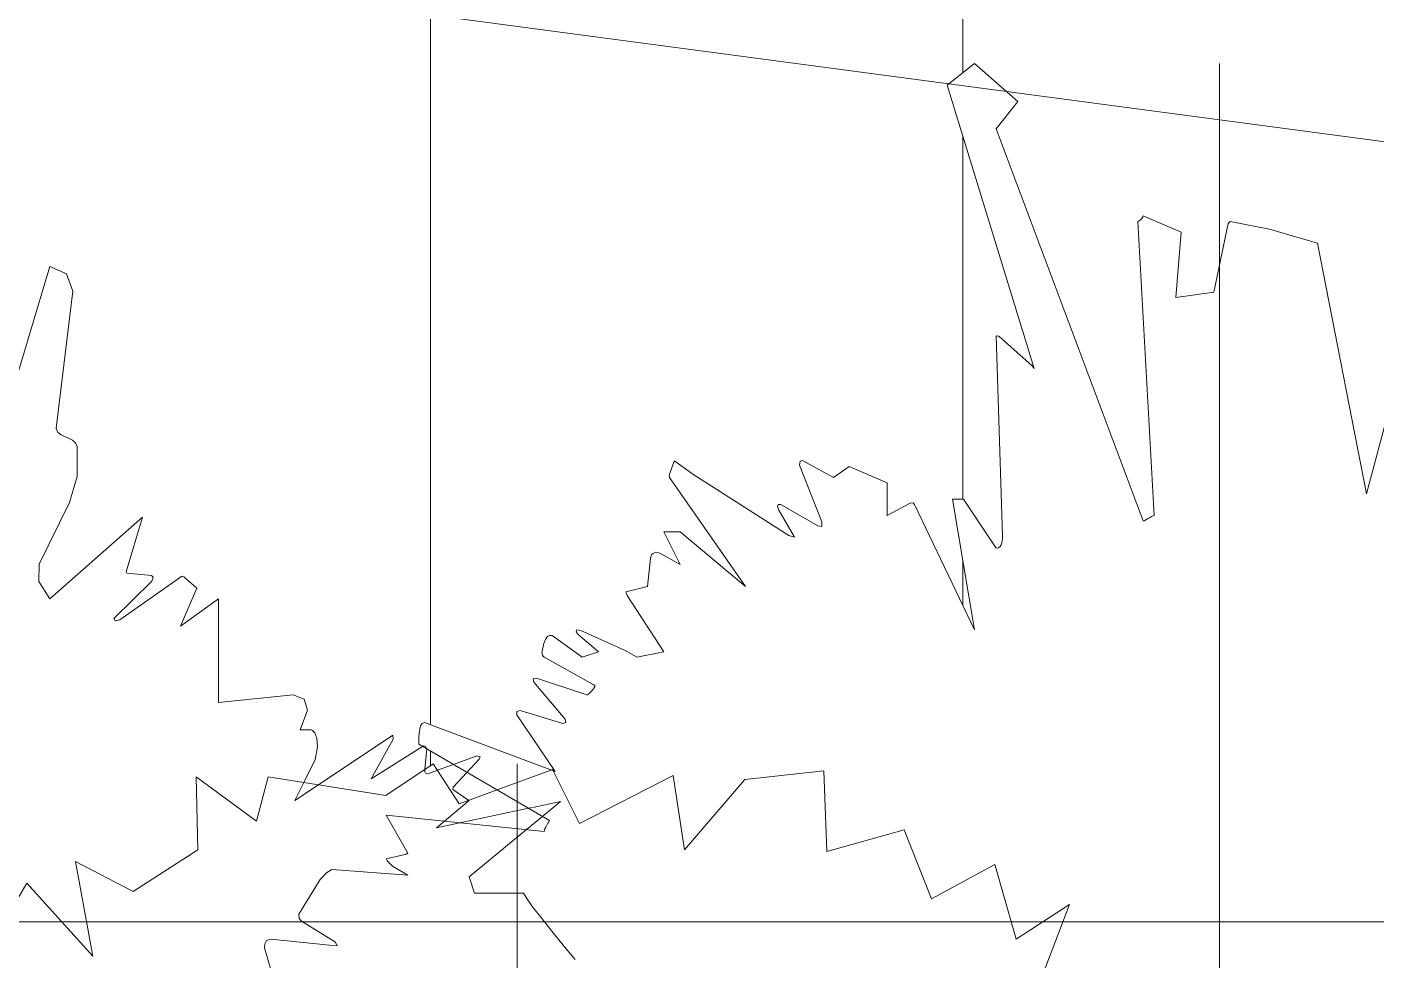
# Model space of a CAD drawing. Header units: inches. Extents: x 8252 to 9002, y -226 to 478.
# Drawn here: x 8490.1 to 8540.01, y 48.97 to 83.47 of the extents above; entities that cross this region are included whole.
import ezdxf

# ---------------------------------------------------------------- set-up
doc = ezdxf.new("R2010")
doc.units = ezdxf.units.IN
doc.header["$MEASUREMENT"] = 0
for name, color, linetype, lineweight in [('A-DETL-GENF', 92, 'Continuous', 9), ('A-GLAZ-CWMG', 51, 'Continuous', 9), ('A-WALL-PATT-1', 111, 'Continuous', 9), ('G-ANNO-TEXT', 231, 'Continuous', 9)]:
    doc.layers.add(name, color=color, linetype=linetype, lineweight=lineweight)

# ---------------------------------------------------------------- blocks, each defined once
blk = doc.blocks.new('Rectangular Mullion - Profile_Polycarbonate_Lower-1595359-Section 18')
at = {"layer": 'A-GLAZ-CWMG'}
for p, q in [((8489.253, 50.375), (8491.391, 50.375)), ((8491.391, 50.375), (8492.307, 50.375)), ((8492.307, 50.375), (8500.294, 50.375)), ((8500.294, 50.375), (8509.241, 50.375)), ((8509.241, 50.375), (8526.518, 50.375)), ((8526.518, 50.375), (8527.678, 50.375)), ((8527.678, 50.375), (8528.423, 50.375)), ((8528.423, 50.375), (8547.751, 50.375))]:
    blk.add_line(p, q, dxfattribs=at)
blk = doc.blocks.new('yew 26768 - yew 26768-V7-Section 18')
at = {"layer": 'A-DETL-GENF'}
for p, q in [((8503.377, 55.054), (8505.13, 56.223)), ((8505.13, 56.223), (8506.086, 54.736)), ((8507.493, 55.255), (8509.487, 55.991)), ((8508.236, 55.054), (8508.236, 56.223)), ((8508.236, 56.223), (8508.236, 55.547)), ((8508.236, 56.011), (8508.236, 55.529)), ((8508.236, 55.529), (8508.236, 56.011)), ((8508.236, 55.958), (8508.236, 55.529)), ((8508.236, 55.639), (8508.236, 55.958)), ((8509.487, 55.991), (8509.54, 56.011)), ((8509.54, 56.011), (8509.564, 55.963)), ((8509.564, 55.963), (8510.297, 54.508)), ((8516.659, 55.639), (8519.582, 55.958)), ((8519.582, 55.958), (8519.688, 52.982)), ((8496.416, 53.035), (8496.363, 55.745)), ((8496.363, 55.745), (8498.595, 54.098)), ((8498.595, 54.098), (8499.02, 55.745)), ((8499.02, 55.745), (8503.377, 55.054)), ((8508.236, 55.784), (8508.236, 55.529)), ((8508.236, 55.529), (8508.236, 55.784)), ((8508.236, 53.035), (8508.236, 55.745)), ((8508.236, 55.745), (8508.236, 54.098)), ((8508.236, 54.098), (8508.236, 55.745)), ((8508.236, 55.745), (8508.236, 55.054)), ((8508.236, 55.529), (8508.236, 55.639)), ((8508.236, 55.547), (8508.236, 54.822)), ((8508.236, 55.249), (8508.236, 55.529)), ((8508.236, 55.529), (8508.236, 54.822)), ((8508.236, 54.822), (8508.236, 55.529)), ((8508.236, 55.529), (8508.236, 54.822)), ((8508.236, 54.822), (8508.236, 55.529)), ((8508.236, 55.529), (8508.236, 54.822)), ((8510.546, 54.014), (8514.006, 55.784)), ((8514.006, 55.784), (8514.427, 53.042)), ((8514.427, 53.042), (8516.659, 55.639)), ((8506.086, 54.736), (8507.493, 55.255)), ((8508.236, 54.822), (8508.236, 55.249)), ((8508.236, 54.822), (8508.236, 54.487)), ((8508.236, 54.487), (8508.236, 54.822)), ((8508.236, 54.822), (8508.236, 54.487)), ((8508.236, 54.014), (8508.236, 54.822)), ((8508.236, 54.822), (8508.236, 54.014)), ((8508.236, 54.822), (8508.236, 54.736)), ((8508.236, 54.736), (8508.236, 54.822)), ((8508.236, 54.487), (8508.236, 53.822)), ((8508.236, 53.822), (8508.236, 54.487)), ((8508.236, 54.487), (8508.236, 53.822)), ((8510.307, 54.488), (8510.546, 54.014)), ((8508.236, 53.822), (8508.236, 53.506)), ((8508.236, 53.506), (8508.236, 53.822)), ((8508.236, 53.822), (8508.236, 53.506)), ((8508.236, 53.779), (8508.236, 53.506)), ((8508.236, 53.506), (8508.236, 53.779)), ((8508.236, 53.506), (8508.236, 53.042)), ((8508.236, 53.042), (8508.236, 53.506)), ((8508.236, 53.506), (8508.236, 52.982)), ((8508.236, 52.982), (8508.236, 53.506)), ((8508.236, 53.506), (8508.236, 51.439)), ((8519.688, 52.982), (8522.557, 53.779)), ((8522.557, 53.779), (8523.566, 51.229)), ((8494.026, 51.495), (8496.416, 53.035)), ((8508.236, 51.495), (8508.236, 53.035)), ((8492.538, 49.104), (8491.9, 52.61)), ((8491.9, 52.61), (8494.026, 51.495)), ((8508.236, 49.104), (8508.236, 52.61)), ((8508.236, 52.61), (8508.236, 51.495)), ((8508.236, 51.439), (8508.236, 52.504)), ((8508.236, 52.504), (8508.236, 51.439)), ((8523.566, 51.229), (8525.904, 52.504)), ((8525.904, 52.504), (8526.701, 49.741)), ((8488.447, 48.997), (8490.094, 51.813)), ((8490.094, 51.813), (8492.538, 49.104)), ((8508.236, 48.997), (8508.236, 51.813)), ((8508.236, 51.813), (8508.236, 49.104)), ((8508.236, 51.439), (8508.236, 49.741)), ((8508.236, 51.229), (8508.236, 51.439)), ((8508.236, 51.439), (8508.236, 51.229)), ((8508.236, 51.016), (8508.236, 45.013)), ((8508.236, 49.741), (8508.236, 51.016)), ((8528.667, 51.016), (8526.382, 45.013)), ((8526.701, 49.741), (8528.667, 51.016)), ((8487.597, 46.341), (8486.587, 50.432)), ((8486.587, 50.432), (8488.872, 46.235)), ((8508.236, 46.341), (8508.236, 50.432)), ((8508.236, 50.432), (8508.236, 46.235)), ((8485.312, 46.978), (8484.834, 49.316)), ((8484.834, 49.316), (8487.597, 46.341)), ((8488.872, 46.235), (8488.447, 48.997)), ((8508.236, 46.978), (8508.236, 49.316)), ((8508.236, 49.316), (8508.236, 46.341)), ((8508.236, 46.235), (8508.236, 48.997)), ((8488.819, 43.312), (8483.824, 47.563)), ((8483.824, 47.563), (8485.312, 46.978)), ((8508.236, 47.722), (8508.236, 45.278)), ((8508.236, 45.013), (8508.236, 47.722)), ((8508.236, 43.312), (8508.236, 47.563)), ((8508.236, 47.563), (8508.236, 46.978)), ((8526.382, 45.013), (8531.589, 47.722)), ((8531.589, 47.722), (8530.526, 45.278)), ((8508.236, 46.235), (8508.236, 43.235)), ((8508.236, 45.278), (8508.236, 46.235)), ((8530.526, 45.278), (8532.545, 46.235)), ((8532.545, 46.235), (8530.758, 41.82)), ((8485.1, 42.25), (8484.94, 44.375)), ((8484.94, 44.375), (8488.819, 43.312)), ((8508.236, 42.25), (8508.236, 44.375)), ((8508.236, 44.375), (8508.236, 43.312)), ((8508.236, 43.215), (8508.236, 42.793)), ((8484.497, 41.76), (8483.612, 42.834)), ((8483.612, 42.834), (8485.1, 42.25)), ((8508.236, 39.221), (8508.236, 42.834)), ((8508.236, 42.834), (8508.236, 42.25)), ((8508.236, 42.776), (8508.236, 41.772)), ((8484.521, 41.73), (8484.497, 41.76)), ((8486.587, 39.221), (8484.521, 41.73)), ((8508.236, 41.772), (8508.236, 41.453)), ((8530.751, 41.8), (8530.739, 41.772)), ((8530.739, 41.772), (8533.13, 41.453)), ((8533.13, 41.453), (8531.908, 39.806)), ((8508.236, 41.424), (8508.236, 41.313)), ((8508.236, 41.218), (8508.236, 41.055)), ((8508.236, 40.983), (8508.236, 40.604)), ((8508.236, 40.583), (8508.236, 40.419)), ((8508.236, 40.405), (8508.236, 39.806)), ((8484.887, 39.54), (8485.173, 39.487)), ((8485.082, 39.262), (8484.887, 39.54)), ((8485.173, 39.487), (8486.587, 39.221)), ((8508.236, 39.802), (8508.236, 39.062)), ((8508.236, 37.574), (8508.236, 39.54)), ((8508.236, 39.54), (8508.236, 39.221)), ((8531.908, 39.806), (8532.917, 39.062)), ((8486.268, 37.574), (8485.082, 39.262)), ((8508.236, 39.062), (8508.236, 34.705)), ((8532.917, 39.062), (8527.976, 34.705)), ((8484.09, 38.424), (8484.654, 38.204)), ((8484.58, 38.021), (8484.09, 38.424)), ((8489.685, 33.814), (8484.58, 38.021)), ((8484.654, 38.204), (8486.268, 37.574)), ((8508.236, 33.814), (8508.236, 38.424)), ((8508.236, 38.424), (8508.236, 37.574)), ((8508.236, 34.705), (8508.236, 30.67)), ((8527.976, 34.705), (8522.769, 30.667)), ((8493.382, 31.531), (8489.685, 33.814)), ((8508.236, 31.199), (8508.236, 33.814)), ((8493.919, 31.199), (8493.382, 31.531)), ((8494.264, 31.114), (8493.919, 31.199)), ((8495.671, 30.77), (8494.264, 31.114)), ((8508.236, 28.351), (8508.236, 31.199)), ((8506.086, 28.223), (8495.671, 30.77)), ((8508.236, 30.663), (8508.236, 30.382)), ((8522.769, 30.667), (8519.783, 30.099)), ((8508.236, 30.346), (8508.236, 30.099)), ((8508.236, 30.099), (8508.236, 29.646)), ((8519.783, 30.099), (8514.847, 28.825)), ((8508.236, 29.611), (8508.236, 29.403)), ((8508.236, 29.384), (8508.236, 28.825)), ((8508.236, 28.824), (8508.236, 28.726)), ((8508.236, 28.726), (8508.236, 28.331)), ((8514.847, 28.825), (8509.805, 28.223)), ((8486.629, 28.223), (8487.204, 28.223)), ((8487.204, 28.223), (8488.841, 28.223)), ((8488.841, 28.223), (8491.408, 28.223)), ((8491.408, 28.223), (8494.776, 28.223)), ((8494.776, 28.223), (8498.813, 28.223)), ((8498.813, 28.223), (8503.387, 28.223)), ((8503.387, 28.223), (8508.368, 28.223)), ((8506.086, 28.223), (8509.805, 28.223)), ((8508.236, 28.223), (8508.236, 28.351)), ((8508.368, 28.223), (8513.349, 28.223)), ((8513.349, 28.223), (8517.924, 28.223)), ((8517.924, 28.223), (8521.96, 28.223)), ((8521.96, 28.223), (8525.328, 28.223)), ((8525.328, 28.223), (8527.896, 28.223)), ((8527.896, 28.223), (8529.533, 28.223)), ((8529.533, 28.223), (8529.83, 28.223)), ((8529.83, 28.223), (8530.107, 28.223))]:
    blk.add_line(p, q, dxfattribs=at)
blk = doc.blocks.new('fountain grass 26747 - fountain grass 26747-V8-Section 18')
at = {"layer": 'A-DETL-GENF'}
for p, q in [((8489.26, 68.965), (8490.944, 74.61)), ((8490.944, 74.61), (8491.559, 74.341)), ((8491.559, 74.341), (8491.798, 73.701)), ((8491.798, 73.701), (8491.177, 68.635)), ((8491.177, 68.635), (8491.235, 68.503)), ((8491.235, 68.503), (8491.346, 68.407)), ((8491.346, 68.407), (8491.488, 68.332)), ((8491.488, 68.332), (8491.641, 68.264)), ((8491.641, 68.264), (8491.783, 68.189)), ((8491.783, 68.189), (8491.894, 68.093)), ((8491.894, 68.093), (8491.952, 67.961)), ((8491.952, 67.961), (8491.956, 66.846)), ((8491.956, 66.846), (8491.678, 65.882)), ((8491.678, 65.882), (8490.547, 63.609)), ((8490.944, 62.319), (8494.37, 65.342)), ((8494.37, 65.342), (8493.765, 63.327)), ((8490.547, 63.609), (8490.538, 62.961)), ((8490.538, 62.961), (8490.944, 62.319)), ((8494.714, 62.981), (8493.319, 61.597)), ((8493.53, 61.545), (8495.78, 63.125)), ((8493.765, 63.327), (8493.791, 63.272)), ((8493.791, 63.272), (8494.713, 63.19)), ((8494.713, 63.19), (8494.773, 63.125)), ((8494.773, 63.125), (8494.714, 62.981)), ((8495.78, 63.125), (8495.826, 63.16)), ((8495.826, 63.16), (8495.903, 63.132)), ((8495.903, 63.132), (8496.384, 62.722)), ((8496.384, 62.722), (8495.78, 61.312)), ((8495.78, 61.312), (8497.19, 62.319)), ((8497.19, 62.319), (8497.19, 58.491)), ((8493.319, 61.597), (8493.362, 61.513)), ((8493.362, 61.513), (8493.53, 61.545)), ((8497.19, 58.491), (8499.944, 58.771)), ((8499.944, 58.771), (8500.358, 58.611)), ((8500.358, 58.611), (8500.478, 58.207)), ((8500.478, 58.207), (8500.213, 57.483)), ((8500.213, 57.483), (8500.616, 57.483)), ((8500.616, 57.483), (8500.658, 57.458)), ((8500.658, 57.458), (8500.747, 57.362)), ((8500.747, 57.362), (8500.83, 57.168)), ((8500.83, 57.168), (8500.852, 56.849)), ((8500.888, 55.449), (8503.638, 57.282)), ((8503.649, 57.129), (8502.832, 55.67)), ((8503.638, 57.282), (8503.649, 57.129)), ((8500.852, 56.849), (8500.759, 56.377)), ((8502.832, 55.67), (8504.728, 56.868)), ((8504.728, 56.868), (8504.762, 56.89)), ((8504.762, 56.89), (8504.847, 56.879)), ((8504.89, 56.772), (8504.826, 56.02)), ((8504.847, 56.879), (8504.889, 56.774)), ((8505.876, 56.198), (8506.748, 56.52)), ((8506.748, 56.52), (8506.862, 56.476)), ((8506.862, 56.476), (8506.831, 56.391)), ((8500.759, 56.377), (8500.343, 55.535)), ((8504.826, 56.02), (8504.818, 55.927)), ((8504.818, 55.927), (8504.847, 55.872)), ((8504.933, 55.85), (8505.286, 55.981)), ((8505.286, 55.981), (8505.876, 56.198)), ((8506.378, 55.905), (8505.871, 55.36)), ((8506.831, 56.391), (8506.378, 55.905)), ((8500.343, 55.535), (8500.011, 54.864)), ((8500.011, 54.864), (8500.888, 55.449)), ((8504.847, 55.872), (8504.933, 55.85)), ((8505.871, 55.36), (8505.855, 55.267)), ((8505.855, 55.267), (8506.45, 54.87)), ((8506.459, 54.864), (8505.543, 54.101)), ((8506.121, 54.041), (8508.656, 54.576)), ((8508.678, 54.581), (8508.781, 54.603)), ((8508.813, 54.609), (8509.84, 54.826)), ((8509.84, 54.826), (8509.204, 54.303)), ((8505.543, 54.101), (8505.25, 53.857)), ((8505.25, 53.857), (8506.121, 54.041)), ((8509.176, 54.279), (8508.577, 53.787)), ((8508.577, 53.787), (8506.459, 52.043)), ((8506.459, 52.043), (8506.661, 51.439)), ((8506.661, 51.439), (8508.474, 51.439)), ((8508.474, 51.439), (8508.565, 51.274)), ((8508.565, 51.274), (8508.808, 50.937)), ((8508.808, 50.937), (8509.156, 50.483)), ((8509.156, 50.483), (8509.564, 49.967)), ((8509.564, 49.967), (8509.987, 49.448)), ((8509.987, 49.448), (8510.377, 48.979))]:
    blk.add_line(p, q, dxfattribs=at)
blk = doc.blocks.new('fountain grass 26747 - fountain grass 26747-V9-Section 18')
at = {"layer": 'A-DETL-GENF'}
for p, q in [((8524.145, 81.323), (8525.152, 82.129)), ((8526.764, 80.719), (8525.152, 82.129)), ((8534.219, 80.719), (8534.219, 82.129)), ((8534.219, 81.323), (8534.219, 82.129)), ((8527.369, 70.845), (8524.145, 81.323)), ((8534.219, 70.845), (8534.219, 81.323)), ((8526.764, 80.719), (8525.958, 79.711)), ((8534.219, 80.719), (8534.219, 79.711)), ((8525.958, 79.711), (8531.399, 65.204)), ((8534.219, 79.711), (8534.219, 65.204)), ((8534.219, 75.681), (8534.219, 77.092)), ((8534.219, 77.092), (8534.219, 74.648)), ((8531.303, 76.343), (8531.339, 76.379)), ((8531.339, 76.379), (8531.391, 76.454)), ((8531.391, 76.454), (8531.399, 76.487)), ((8531.399, 76.487), (8532.809, 75.883)), ((8534.219, 76.454), (8534.219, 76.487)), ((8534.219, 76.487), (8534.219, 75.883)), ((8534.219, 76.379), (8534.219, 76.454)), ((8534.219, 76.343), (8534.219, 76.379)), ((8531.197, 76.286), (8531.228, 76.293)), ((8531.802, 65.405), (8531.197, 76.286)), ((8531.228, 76.293), (8531.265, 76.314)), ((8531.265, 76.314), (8531.303, 76.343)), ((8532.809, 75.883), (8532.608, 73.465)), ((8534.018, 73.666), (8534.538, 76.202)), ((8534.219, 76.314), (8534.219, 76.343)), ((8534.219, 76.293), (8534.219, 76.314)), ((8534.219, 76.286), (8534.219, 76.293)), ((8534.219, 65.405), (8534.219, 76.286)), ((8534.219, 76.202), (8534.219, 76.286)), ((8534.219, 76.286), (8534.219, 76.003)), ((8534.219, 74.648), (8534.219, 76.202)), ((8534.219, 76.003), (8534.219, 75.48)), ((8534.219, 75.883), (8534.219, 73.465)), ((8534.538, 76.202), (8534.622, 76.286)), ((8534.622, 76.286), (8536.066, 76.003)), ((8536.066, 76.003), (8537.846, 75.48)), ((8534.219, 75.587), (8534.219, 75.681)), ((8534.219, 75.501), (8534.219, 75.587)), ((8534.219, 75.278), (8534.219, 75.501)), ((8534.219, 75.48), (8534.219, 74.648)), ((8537.846, 75.48), (8539.66, 66.211)), ((8534.219, 74.648), (8534.219, 75.278)), ((8539.66, 66.211), (8542.078, 75.278)), ((8534.219, 74.648), (8534.219, 66.211)), ((8534.219, 66.211), (8534.219, 74.648)), ((8534.219, 74.648), (8534.219, 73.263)), ((8534.219, 73.666), (8534.219, 74.648)), ((8534.219, 64.801), (8534.219, 74.279)), ((8534.219, 74.279), (8534.219, 73.674)), ((8534.219, 68.634), (8534.219, 74.279)), ((8534.219, 74.279), (8534.219, 74.01)), ((8534.219, 74.01), (8534.219, 73.369)), ((8532.608, 73.465), (8534.018, 73.666)), ((8534.219, 73.674), (8534.219, 70.45)), ((8534.219, 73.465), (8534.219, 73.666)), ((8534.219, 73.369), (8534.219, 68.303)), ((8534.219, 73.263), (8534.219, 64.801)), ((8526.194, 64.649), (8525.958, 72.054)), ((8525.958, 72.054), (8526.063, 72.044)), ((8526.063, 72.044), (8527.295, 70.943)), ((8534.219, 64.649), (8534.219, 72.054)), ((8534.219, 72.054), (8534.219, 72.044)), ((8534.219, 72.044), (8534.219, 70.943)), ((8527.295, 70.943), (8527.369, 70.845)), ((8534.219, 70.943), (8534.219, 70.845)), ((8534.219, 70.45), (8534.219, 67.63)), ((8534.219, 67.904), (8534.219, 68.634)), ((8534.219, 68.303), (8534.219, 68.172)), ((8534.219, 68.172), (8534.219, 68.075)), ((8534.219, 68.075), (8534.219, 68)), ((8534.219, 68), (8534.219, 67.932)), ((8534.219, 67.932), (8534.219, 67.857)), ((8534.219, 67.63), (8534.219, 67.904)), ((8514.035, 67.38), (8514.068, 67.434)), ((8514.068, 67.434), (8514.07, 67.42)), ((8514.07, 67.42), (8514.731, 66.94)), ((8518.687, 67.265), (8518.705, 67.42)), ((8518.705, 67.42), (8518.798, 67.44)), ((8518.798, 67.44), (8519.936, 66.806)), ((8534.219, 67.857), (8534.219, 67.761)), ((8534.219, 67.761), (8534.219, 67.63)), ((8534.219, 67.63), (8534.219, 66.514)), ((8534.219, 67.42), (8534.219, 67.44)), ((8534.219, 67.44), (8534.219, 66.806)), ((8534.219, 67.38), (8534.219, 67.434)), ((8534.219, 67.434), (8534.219, 67.42)), ((8534.219, 67.42), (8534.219, 66.94)), ((8534.219, 67.265), (8534.219, 67.42)), ((8513.86, 66.897), (8514.035, 67.38)), ((8513.869, 66.816), (8513.86, 66.897)), ((8514.731, 66.94), (8518.286, 64.661)), ((8519.513, 65.166), (8518.687, 67.265)), ((8519.936, 66.806), (8520.518, 67.219)), ((8520.518, 67.219), (8521.928, 66.614)), ((8534.219, 66.897), (8534.219, 67.38)), ((8534.219, 65.166), (8534.219, 67.265)), ((8534.219, 66.806), (8534.219, 67.219)), ((8534.219, 67.219), (8534.219, 66.614)), ((8534.219, 66.94), (8534.219, 64.661)), ((8534.219, 66.816), (8534.219, 66.897)), ((8516.69, 62.786), (8513.869, 66.816)), ((8521.928, 66.614), (8521.928, 65.405)), ((8534.219, 62.786), (8534.219, 66.816)), ((8534.219, 66.614), (8534.219, 65.405)), ((8534.219, 66.514), (8534.219, 65.55)), ((8525.152, 61.174), (8524.346, 66.01)), ((8524.346, 66.01), (8524.749, 66.01)), ((8524.749, 66.01), (8525.958, 64.196)), ((8534.219, 61.174), (8534.219, 66.01)), ((8534.219, 66.01), (8534.219, 64.196)), ((8517.873, 65.739), (8517.899, 65.808)), ((8517.916, 65.606), (8517.873, 65.739)), ((8517.899, 65.808), (8517.994, 65.814)), ((8518.503, 64.599), (8517.916, 65.606)), ((8517.994, 65.814), (8519.366, 65.026)), ((8521.928, 65.405), (8522.771, 65.86)), ((8522.771, 65.86), (8522.89, 65.871)), ((8522.89, 65.871), (8522.936, 65.808)), ((8522.936, 65.808), (8525.152, 61.174)), ((8531.702, 65.365), (8531.761, 65.394)), ((8531.761, 65.394), (8531.802, 65.405)), ((8534.219, 65.86), (8534.219, 65.871)), ((8534.219, 65.871), (8534.219, 65.808)), ((8534.219, 65.405), (8534.219, 65.86)), ((8534.219, 65.808), (8534.219, 65.814)), ((8534.219, 65.814), (8534.219, 65.026)), ((8534.219, 65.739), (8534.219, 65.808)), ((8534.219, 65.808), (8534.219, 61.174)), ((8534.219, 65.606), (8534.219, 65.739)), ((8534.219, 64.599), (8534.219, 65.606)), ((8534.219, 65.55), (8534.219, 63.277)), ((8534.219, 65.394), (8534.219, 65.405)), ((8534.219, 65.365), (8534.219, 65.394)), ((8519.366, 65.026), (8519.511, 65.002)), ((8519.511, 65.002), (8519.513, 65.166)), ((8531.399, 65.204), (8531.437, 65.215)), ((8531.437, 65.215), (8531.494, 65.244)), ((8531.494, 65.244), (8531.562, 65.283)), ((8531.562, 65.283), (8531.634, 65.326)), ((8531.634, 65.326), (8531.702, 65.365)), ((8534.219, 65.326), (8534.219, 65.365)), ((8534.219, 65.283), (8534.219, 65.326)), ((8534.219, 65.244), (8534.219, 65.283)), ((8534.219, 65.215), (8534.219, 65.244)), ((8534.219, 65.204), (8534.219, 65.215)), ((8534.219, 65.002), (8534.219, 65.166)), ((8534.219, 65.026), (8534.219, 65.002)), ((8534.219, 61.988), (8534.219, 65.01)), ((8534.219, 65.01), (8534.219, 62.995)), ((8514.272, 63.592), (8513.667, 64.801)), ((8513.667, 64.801), (8514.272, 64.801)), ((8514.272, 64.801), (8516.69, 62.786)), ((8518.286, 64.661), (8518.503, 64.599)), ((8526.145, 64.318), (8526.172, 64.392)), ((8526.172, 64.392), (8526.187, 64.475)), ((8526.187, 64.475), (8526.193, 64.562)), ((8526.193, 64.562), (8526.194, 64.649)), ((8534.219, 63.592), (8534.219, 64.801)), ((8534.219, 64.801), (8534.219, 62.786)), ((8534.219, 64.661), (8534.219, 64.599)), ((8534.219, 64.562), (8534.219, 64.649)), ((8534.219, 64.475), (8534.219, 64.562)), ((8534.219, 64.392), (8534.219, 64.475)), ((8534.219, 64.318), (8534.219, 64.392)), ((8513.172, 63.828), (8513.211, 63.951)), ((8513.211, 63.951), (8513.264, 63.995)), ((8513.264, 63.995), (8513.359, 64.045)), ((8513.359, 64.045), (8513.511, 64.016)), ((8513.511, 64.016), (8514.272, 63.592)), ((8525.958, 64.196), (8526.042, 64.216)), ((8526.042, 64.216), (8526.103, 64.258)), ((8526.103, 64.258), (8526.145, 64.318)), ((8534.219, 64.258), (8534.219, 64.318)), ((8534.219, 64.216), (8534.219, 64.258)), ((8534.219, 64.196), (8534.219, 64.216)), ((8534.219, 63.995), (8534.219, 64.045)), ((8534.219, 64.045), (8534.219, 64.016)), ((8534.219, 64.016), (8534.219, 63.592)), ((8534.219, 63.951), (8534.219, 63.995)), ((8534.219, 63.828), (8534.219, 63.951)), ((8513.063, 62.786), (8513.172, 63.828)), ((8534.219, 62.786), (8534.219, 63.828)), ((8534.219, 63.277), (8534.219, 62.629)), ((8534.219, 62.995), (8534.219, 62.94)), ((8534.219, 62.94), (8534.219, 62.859)), ((8512.257, 62.584), (8513.063, 62.786)), ((8512.31, 62.452), (8512.257, 62.584)), ((8513.667, 60.368), (8512.31, 62.452)), ((8534.219, 62.859), (8534.219, 62.794)), ((8534.219, 62.794), (8534.219, 62.828)), ((8534.219, 62.828), (8534.219, 62.8)), ((8534.219, 62.8), (8534.219, 62.391)), ((8534.219, 62.794), (8534.219, 62.65)), ((8534.219, 61.213), (8534.219, 62.794)), ((8534.219, 62.584), (8534.219, 62.786)), ((8534.219, 62.65), (8534.219, 61.265)), ((8534.219, 62.629), (8534.219, 61.988)), ((8534.219, 62.452), (8534.219, 62.584)), ((8534.219, 60.368), (8534.219, 62.452)), ((8534.219, 62.391), (8534.219, 60.98)), ((8534.219, 60.98), (8534.219, 61.988)), ((8534.219, 61.988), (8534.219, 58.159)), ((8509.285, 60.822), (8509.36, 60.931)), ((8509.36, 60.931), (8509.436, 60.972)), ((8509.436, 60.972), (8509.53, 60.973)), ((8509.53, 60.973), (8510.645, 60.166)), ((8510.423, 61.109), (8510.443, 61.174)), ((8510.493, 61), (8510.423, 61.109)), ((8510.443, 61.174), (8510.586, 61.157)), ((8511.249, 60.368), (8510.493, 61)), ((8510.586, 61.157), (8512.231, 60.416)), ((8534.219, 61.265), (8534.219, 61.182)), ((8534.219, 61.182), (8534.219, 61.213)), ((8534.219, 61.109), (8534.219, 61.174)), ((8534.219, 61.174), (8534.219, 61.157)), ((8534.219, 61.157), (8534.219, 60.416)), ((8534.219, 61), (8534.219, 61.109)), ((8534.219, 60.368), (8534.219, 61)), ((8534.219, 60.972), (8534.219, 60.973)), ((8534.219, 60.973), (8534.219, 60.166)), ((8534.219, 60.931), (8534.219, 60.972)), ((8534.219, 60.822), (8534.219, 60.931)), ((8509.153, 60.344), (8509.219, 60.67)), ((8509.219, 60.67), (8509.285, 60.822)), ((8512.231, 60.416), (8512.66, 60.166)), ((8534.219, 60.67), (8534.219, 60.822)), ((8534.219, 60.344), (8534.219, 60.67)), ((8534.219, 60.416), (8534.219, 60.166)), ((8509.17, 60.224), (8509.153, 60.344)), ((8509.234, 60.166), (8509.17, 60.224)), ((8511.048, 59.159), (8509.234, 60.166)), ((8510.645, 60.166), (8511.249, 60.368)), ((8512.66, 60.166), (8513.667, 60.368)), ((8534.219, 60.166), (8534.219, 60.368)), ((8534.219, 60.166), (8534.219, 60.368)), ((8534.219, 60.224), (8534.219, 60.344)), ((8534.219, 60.166), (8534.219, 60.224)), ((8534.219, 59.159), (8534.219, 60.166)), ((8508.831, 59.36), (8508.956, 59.394)), ((8508.854, 59.239), (8508.831, 59.36)), ((8510.01, 57.871), (8508.854, 59.239)), ((8508.956, 59.394), (8510.846, 58.756)), ((8510.925, 58.853), (8510.996, 58.922)), ((8510.996, 58.922), (8511.062, 58.995)), ((8511.107, 59.121), (8511.048, 59.159)), ((8511.062, 58.995), (8511.105, 59.064)), ((8511.105, 59.064), (8511.107, 59.121)), ((8534.219, 59.36), (8534.219, 59.394)), ((8534.219, 59.394), (8534.219, 58.756)), ((8534.219, 59.239), (8534.219, 59.36)), ((8534.219, 57.871), (8534.219, 59.239)), ((8534.219, 59.121), (8534.219, 59.159)), ((8534.219, 59.064), (8534.219, 59.121)), ((8534.219, 58.995), (8534.219, 59.064)), ((8534.219, 58.922), (8534.219, 58.995)), ((8534.219, 58.853), (8534.219, 58.922)), ((8510.846, 58.756), (8510.869, 58.795)), ((8510.869, 58.795), (8510.925, 58.853)), ((8534.219, 58.795), (8534.219, 58.853)), ((8534.219, 58.756), (8534.219, 58.795)), ((8534.219, 58.159), (8534.219, 58.439)), ((8534.219, 58.439), (8534.219, 58.28)), ((8508.223, 58.037), (8508.227, 58.152)), ((8509.637, 55.935), (8508.223, 58.037)), ((8508.227, 58.152), (8508.349, 58.188)), ((8508.349, 58.188), (8509.923, 57.708)), ((8534.219, 58.28), (8534.219, 57.876)), ((8534.219, 58.152), (8534.219, 58.188)), ((8534.219, 58.188), (8534.219, 57.708)), ((8534.219, 58.037), (8534.219, 58.152)), ((8534.219, 55.935), (8534.219, 58.037)), ((8504.61, 57.347), (8504.63, 57.498)), ((8504.63, 57.498), (8504.666, 57.628)), ((8504.666, 57.628), (8504.721, 57.717)), ((8504.721, 57.717), (8504.802, 57.749)), ((8504.802, 57.749), (8509.637, 55.935)), ((8509.923, 57.708), (8510.04, 57.749)), ((8510.04, 57.749), (8510.01, 57.871)), ((8534.219, 57.876), (8534.219, 57.152)), ((8534.219, 57.749), (8534.219, 57.871)), ((8534.219, 57.717), (8534.219, 57.749)), ((8534.219, 57.749), (8534.219, 55.935)), ((8534.219, 57.708), (8534.219, 57.749)), ((8534.219, 57.628), (8534.219, 57.717)), ((8534.219, 57.498), (8534.219, 57.628)), ((8534.219, 57.347), (8534.219, 57.498)), ((8504.6, 57.051), (8504.602, 57.192)), ((8504.6, 56.943), (8504.6, 57.051)), ((8509.436, 54.122), (8504.6, 56.943)), ((8504.602, 57.192), (8504.61, 57.347)), ((8534.219, 57.192), (8534.219, 57.347)), ((8534.219, 57.051), (8534.219, 57.192)), ((8534.219, 57.152), (8534.219, 57.126)), ((8534.219, 57.126), (8534.219, 57.03)), ((8534.219, 56.943), (8534.219, 57.051)), ((8534.219, 57.03), (8534.219, 56.837)), ((8534.219, 54.533), (8534.219, 56.95)), ((8534.219, 56.95), (8534.219, 56.798)), ((8534.219, 54.122), (8534.219, 56.943)), ((8534.219, 56.837), (8534.219, 56.518)), ((8534.219, 56.798), (8534.219, 55.339)), ((8534.219, 55.339), (8534.219, 56.558)), ((8534.219, 56.558), (8534.219, 56.548)), ((8534.219, 56.548), (8534.219, 56.44)), ((8534.219, 56.518), (8534.219, 56.046)), ((8534.219, 56.44), (8534.219, 55.596)), ((8534.219, 55.519), (8534.219, 56.188)), ((8534.219, 56.188), (8534.219, 56.145)), ((8534.219, 56.145), (8534.219, 56.06)), ((8534.219, 56.06), (8534.219, 55.029)), ((8534.219, 56.046), (8534.219, 54.533)), ((8534.219, 55.596), (8534.219, 55.54)), ((8534.219, 55.54), (8534.219, 55.519)), ((8534.219, 55.029), (8534.219, 54.936)), ((8534.219, 54.936), (8534.219, 54.533)), ((8534.219, 54.533), (8534.219, 53.525)), ((8534.219, 53.525), (8534.219, 54.495)), ((8534.219, 54.495), (8534.219, 51.712)), ((8504.197, 52.913), (8503.391, 54.323)), ((8503.391, 54.323), (8509.234, 53.719)), ((8509.292, 53.882), (8509.328, 53.954)), ((8509.328, 53.954), (8509.366, 54.023)), ((8509.366, 54.023), (8509.403, 54.081)), ((8509.403, 54.081), (8509.436, 54.122)), ((8534.219, 52.913), (8534.219, 54.323)), ((8534.219, 54.323), (8534.219, 53.719)), ((8534.219, 54.081), (8534.219, 54.122)), ((8534.219, 54.023), (8534.219, 54.081)), ((8534.219, 53.954), (8534.219, 54.023)), ((8534.219, 53.882), (8534.219, 53.954)), ((8509.234, 53.719), (8509.242, 53.757)), ((8509.242, 53.757), (8509.262, 53.814)), ((8509.262, 53.814), (8509.292, 53.882)), ((8534.219, 53.814), (8534.219, 53.882)), ((8534.219, 53.757), (8534.219, 53.814)), ((8534.219, 53.719), (8534.219, 53.757)), ((8504.141, 52.88), (8504.197, 52.913)), ((8534.219, 52.88), (8534.219, 52.913)), ((8503.391, 52.711), (8504.141, 52.88)), ((8503.422, 52.639), (8503.391, 52.711)), ((8503.623, 52.438), (8503.422, 52.639)), ((8504.197, 52.107), (8503.623, 52.438)), ((8534.219, 52.711), (8534.219, 52.88)), ((8534.219, 52.639), (8534.219, 52.711)), ((8534.219, 52.438), (8534.219, 52.639)), ((8534.219, 52.107), (8534.219, 52.438)), ((8500.163, 50.655), (8500.946, 51.947)), ((8500.946, 51.947), (8501.185, 52.191)), ((8501.185, 52.191), (8501.376, 52.308)), ((8501.376, 52.308), (8504.197, 52.107)), ((8534.219, 52.191), (8534.219, 52.308)), ((8534.219, 52.308), (8534.219, 52.107)), ((8534.219, 51.947), (8534.219, 52.191)), ((8534.219, 50.655), (8534.219, 51.947)), ((8534.219, 51.712), (8534.219, 51.107)), ((8534.219, 51.107), (8534.219, 50.943)), ((8534.219, 50.943), (8534.219, 50.605)), ((8500.167, 50.495), (8500.163, 50.655)), ((8500.26, 50.396), (8500.167, 50.495)), ((8534.219, 50.495), (8534.219, 50.655)), ((8534.219, 50.605), (8534.219, 50.151)), ((8534.219, 50.396), (8534.219, 50.495)), ((8501.514, 49.62), (8500.26, 50.396)), ((8534.219, 49.62), (8534.219, 50.396)), ((8534.219, 50.151), (8534.219, 49.636)), ((8498.891, 49.412), (8498.897, 49.566)), ((8498.897, 49.566), (8498.958, 49.689)), ((8498.958, 49.689), (8499.127, 49.742)), ((8499.127, 49.742), (8501.292, 49.509)), ((8501.292, 49.509), (8501.578, 49.487)), ((8501.578, 49.487), (8501.514, 49.62)), ((8534.219, 49.689), (8534.219, 49.742)), ((8534.219, 49.742), (8534.219, 49.509)), ((8534.219, 49.566), (8534.219, 49.689)), ((8534.219, 49.636), (8534.219, 49.116)), ((8534.219, 49.487), (8534.219, 49.62)), ((8534.219, 49.412), (8534.219, 49.566)), ((8534.219, 49.509), (8534.219, 49.487)), ((8499.16, 48.48), (8498.891, 49.412)), ((8534.219, 48.48), (8534.219, 49.412)), ((8534.219, 49.116), (8534.219, 48.647))]:
    blk.add_line(p, q, dxfattribs=at)

msp = doc.modelspace()

# ---------------------------------------------------------------- hatches: boundary and pattern name
at = {"layer": 'A-WALL-PATT-1'}
h = msp.add_hatch(dxfattribs=at)
h.set_pattern_fill('FP_12', color=256, style=0, pattern_type=2)
h.set_pattern_definition([(90, (8642.817, 18.375), (-19.685, 1e-15), [24, 0, 0, 0])])
h.paths.add_polyline_path([(8401.319, 50.375), (8443.047, 50.375), (8442.477, 50.728), (8442.385, 50.826), (8442.38, 50.987), (8443.164, 52.278), (8443.402, 52.523), (8443.593, 52.64), (8446.414, 52.438), (8445.84, 52.769), (8445.639, 52.971), (8445.608, 53.043), (8446.414, 53.244), (8445.608, 54.655), (8451.452, 54.05), (8451.48, 54.146), (8451.62, 54.412), (8451.653, 54.453), (8446.817, 57.274), (8446.828, 57.679), (8446.883, 57.959), (8446.939, 58.049), (8447.019, 58.08), (8451.855, 56.267), (8450.44, 58.369), (8450.444, 58.483), (8450.566, 58.52), (8452.141, 58.04), (8452.258, 58.08), (8452.228, 58.203), (8451.071, 59.571), (8451.049, 59.692), (8451.173, 59.725), (8453.064, 59.088), (8453.142, 59.185), (8453.279, 59.327), (8453.322, 59.396), (8453.322, 59.454), (8453.064, 59.603), (8451.388, 60.555), (8451.37, 60.676), (8451.436, 61.001), (8451.545, 61.216), (8451.583, 61.266), (8451.653, 61.304), (8451.749, 61.304), (8452.862, 60.498), (8453.467, 60.699), (8452.71, 61.332), (8452.641, 61.441), (8452.661, 61.505), (8452.803, 61.489), (8454.531, 60.699), (8454.877, 60.498), (8455.885, 60.699), (8454.527, 62.783), (8454.474, 62.916), (8455.28, 63.117), (8455.389, 64.16), (8455.428, 64.282), (8455.577, 64.377), (8455.766, 64.326), (8456.489, 63.923), (8455.885, 65.132), (8456.489, 65.132), (8458.907, 63.117), (8456.086, 67.147), (8456.093, 67.271), (8456.288, 67.752), (8457.014, 67.229), (8460.503, 64.993), (8460.72, 64.931), (8460.133, 65.938), (8460.09, 66.07), (8460.133, 66.141), (8460.211, 66.145), (8461.584, 65.357), (8461.728, 65.334), (8461.715, 65.535), (8460.904, 67.596), (8460.922, 67.752), (8461.015, 67.772), (8462.154, 67.137), (8462.735, 67.55), (8464.146, 66.946), (8464.146, 65.737), (8464.988, 66.191), (8465.116, 66.191), (8465.153, 66.14), (8467.37, 61.505), (8466.564, 66.341), (8466.967, 66.341), (8468.176, 64.528), (8468.259, 64.547), (8468.351, 64.634), (8468.389, 64.723), (8468.41, 64.893), (8468.404, 65.225), (8468.176, 72.386), (8468.28, 72.376), (8469.512, 71.275), (8469.586, 71.177), (8466.362, 81.655), (8467.37, 82.461), (8468.981, 81.05), (8468.176, 80.043), (8473.616, 65.535), (8473.711, 65.575), (8474.019, 65.737), (8473.414, 76.617), (8473.482, 76.645), (8473.556, 76.71), (8473.616, 76.819), (8475.026, 76.214), (8474.825, 73.796), (8476.235, 73.998), (8476.756, 76.533), (8476.84, 76.617), (8478.284, 76.335), (8480.064, 75.811), (8481.877, 66.543), (8484.295, 75.61), (8483.796, 75.833), (8483.709, 75.918), (8483.709, 76.031), (8485.101, 77.423), (8484.698, 73.595), (8482.481, 65.132), (8489.332, 74.61), (8489.735, 74.006), (8489.332, 70.782), (8487.519, 67.961), (8488.536, 68.264), (8489.26, 68.965), (8490.944, 74.61), (8491.559, 74.341), (8491.798, 73.701), (8491.177, 68.635), (8491.235, 68.503), (8491.346, 68.407), (8491.798, 68.176), (8491.894, 68.093), (8491.952, 67.961), (8491.956, 66.846), (8491.678, 65.882), (8490.547, 63.609), (8490.547, 62.945), (8490.944, 62.319), (8494.37, 65.342), (8493.765, 63.327), (8493.791, 63.272), (8494.714, 63.189), (8494.773, 63.125), (8494.713, 62.98), (8493.319, 61.597), (8493.362, 61.513), (8493.53, 61.545), (8495.826, 63.16), (8495.911, 63.125), (8496.384, 62.722), (8495.78, 61.312), (8497.19, 62.319), (8497.19, 58.491), (8499.944, 58.771), (8500.358, 58.611), (8500.478, 58.207), (8500.213, 57.483), (8500.616, 57.483), (8500.658, 57.458), (8500.759, 57.334), (8500.833, 57.129), (8500.837, 56.772), (8500.759, 56.377), (8500.343, 55.535), (8500.888, 55.449), (8503.638, 57.282), (8503.649, 57.129), (8502.832, 55.67), (8504.721, 56.872), (8504.6, 56.943), (8504.61, 57.347), (8504.666, 57.628), (8504.721, 57.717), (8504.802, 57.749), (8509.487, 55.991), (8509.54, 56.011), (8509.564, 55.963), (8509.637, 55.935), (8508.223, 58.037), (8508.227, 58.152), (8508.349, 58.188), (8509.923, 57.708), (8510.04, 57.749), (8510.01, 57.871), (8508.854, 59.239), (8508.831, 59.36), (8508.978, 59.386), (8510.846, 58.756), (8510.925, 58.853), (8511.062, 58.995), (8511.105, 59.064), (8511.105, 59.122), (8510.846, 59.271), (8509.17, 60.224), (8509.153, 60.344), (8509.219, 60.67), (8509.285, 60.822), (8509.36, 60.931), (8509.436, 60.972), (8509.532, 60.972), (8510.645, 60.166), (8511.249, 60.368), (8510.493, 61), (8510.423, 61.109), (8510.443, 61.174), (8510.586, 61.157), (8512.314, 60.368), (8512.66, 60.166), (8513.667, 60.368), (8512.31, 62.452), (8512.257, 62.584), (8513.063, 62.786), (8513.172, 63.828), (8513.211, 63.951), (8513.359, 64.045), (8513.549, 63.995), (8514.272, 63.592), (8513.667, 64.801), (8514.272, 64.801), (8516.69, 62.786), (8513.866, 66.846), (8513.875, 66.94), (8514.07, 67.42), (8515.013, 66.759), (8518.286, 64.661), (8518.503, 64.599), (8517.916, 65.606), (8517.873, 65.739), (8517.916, 65.809), (8517.994, 65.814), (8519.366, 65.026), (8519.511, 65.002), (8519.511, 65.172), (8518.687, 67.265), (8518.705, 67.42), (8518.798, 67.44), (8519.936, 66.806), (8520.518, 67.219), (8521.928, 66.614), (8521.928, 65.405), (8522.771, 65.86), (8522.898, 65.86), (8522.936, 65.808), (8525.152, 61.174), (8524.346, 66.01), (8524.749, 66.01), (8525.958, 64.196), (8526.042, 64.216), (8526.134, 64.302), (8526.172, 64.392), (8526.193, 64.562), (8526.187, 64.894), (8525.958, 72.054), (8526.063, 72.044), (8527.295, 70.943), (8527.369, 70.845), (8524.145, 81.323), (8525.152, 82.129), (8526.764, 80.719), (8525.958, 79.711), (8531.399, 65.204), (8531.494, 65.244), (8531.802, 65.405), (8531.197, 76.286), (8531.265, 76.314), (8531.339, 76.379), (8531.399, 76.487), (8532.809, 75.883), (8532.608, 73.465), (8534.018, 73.666), (8534.538, 76.202), (8534.622, 76.286), (8536.066, 76.003), (8537.846, 75.48), (8539.66, 66.211), (8542.078, 75.278), (8541.579, 75.501), (8541.492, 75.587), (8541.492, 75.7), (8542.884, 77.092), (8542.481, 73.263), (8540.264, 64.801), (8547.115, 74.279), (8547.518, 73.674), (8547.115, 70.45), (8545.302, 67.63), (8546.318, 67.932), (8546.599, 68.205), (8546.192, 68.974), (8546.934, 70.16), (8547.27, 69.395), (8548.727, 74.279), (8549.342, 74.01), (8549.581, 73.369), (8548.96, 68.303), (8549.018, 68.172), (8549.128, 68.075), (8549.581, 67.844), (8549.677, 67.761), (8549.734, 67.63), (8549.738, 66.514), (8549.46, 65.55), (8549.197, 65.01), (8550.023, 63.131), (8552.152, 65.01), (8551.548, 62.995), (8551.574, 62.94), (8552.497, 62.857), (8552.555, 62.794), (8552.468, 62.621), (8551.101, 61.265), (8551.145, 61.182), (8551.312, 61.213), (8553.042, 62.428), (8551.827, 66.304), (8551.874, 66.376), (8551.961, 66.457), (8552.344, 66.687), (8552.569, 66.749), (8555.386, 62.3), (8554.973, 60.372), (8554.973, 60.205), (8555.683, 59.779), (8557.314, 68.232), (8557.611, 68.529), (8558.088, 68.131), (8558.66, 73.214), (8557.198, 83.431), (8558.355, 89.249), (8557.451, 89.772), (8557.039, 91.136), (8557.026, 93.033), (8557.827, 97.19), (8558.455, 98.833), (8559.111, 99.775), (8559.809, 100.19), (8559.971, 100.242), (8559.992, 100.762), (8560.009, 101), (8560.045, 100.266), (8561.585, 100.762), (8563.302, 100.932), (8563.928, 100.844), (8564.287, 100.629), (8566.138, 94.999), (8566.309, 93.411), (8566.12, 92.129), (8565.451, 91.343), (8564.175, 90.517), (8563.531, 89.436), (8563.611, 88.239), (8564.206, 86.976), (8566.994, 83.272), (8567.563, 82.227), (8567.807, 71.795), (8567.778, 71.563), (8567.263, 58.516), (8567.41, 58.74), (8567.547, 58.889), (8567.681, 58.827), (8568.188, 58.516), (8568.288, 58.444), (8567.41, 54.45), (8567.593, 54.47), (8567.363, 54.281), (8567.036, 52.809), (8567.03, 52.138), (8567.16, 52.098), (8567.484, 52.396), (8567.368, 52.598), (8567.669, 52.567), (8567.853, 52.736), (8567.448, 53.215), (8567.425, 53.336), (8567.55, 53.369), (8568.288, 53.138), (8568.795, 53.605), (8567.765, 54.2), (8567.747, 54.32), (8567.813, 54.645), (8567.929, 54.871), (8567.954, 54.907), (8568.064, 54.949), (8568.126, 54.948), (8569.241, 54.143), (8569.519, 54.25), (8569.785, 54.393), (8569.241, 54.831), (8568.577, 55.218), (8568.588, 55.622), (8568.643, 55.903), (8568.699, 55.992), (8568.779, 56.024), (8570.97, 55.202), (8571.277, 55.854), (8570.904, 56.427), (8570.851, 56.56), (8571.657, 56.762), (8571.766, 57.804), (8571.805, 57.927), (8571.953, 58.021), (8572.143, 57.971), (8572.256, 57.927), (8572.463, 58.373), (8572.261, 58.777), (8572.657, 58.777), (8573.147, 59.815), (8572.463, 60.792), (8572.469, 60.916), (8572.664, 61.396), (8573.587, 60.748), (8576, 65.859), (8576.741, 65.118), (8574.583, 60.109), (8576.88, 58.637), (8577.097, 58.575), (8576.51, 59.582), (8576.467, 59.715), (8576.51, 59.785), (8576.588, 59.789), (8577.083, 59.505), (8576.287, 60.727), (8576.234, 60.86), (8577.04, 61.061), (8577.149, 62.103), (8577.188, 62.226), (8577.336, 62.32), (8577.526, 62.27), (8578.249, 61.867), (8577.644, 63.076), (8578.249, 63.076), (8579.45, 62.076), (8579.417, 62.847), (8577.843, 65.118), (8577.853, 65.215), (8578.047, 65.695), (8578.975, 65.044), (8579.353, 64.802), (8579.33, 65.463), (8577.289, 66.42), (8576.712, 66.503), (8578.256, 68.562), (8579.231, 68.275), (8579.051, 73.355), (8577.901, 73.588), (8577.428, 73.711), (8576.944, 73.861), (8576.458, 74.048), (8576.026, 74.258), (8575.729, 74.442), (8575.468, 74.647), (8575.25, 74.875), (8575.084, 75.128), (8574.979, 75.406), (8574.942, 75.712), (8575.002, 76.176), (8575.963, 82.204), (8576.737, 84.291), (8577.77, 85.899), (8579.114, 87.165), (8582.951, 89.223), (8583.034, 89.702), (8582.849, 90.146), (8581.525, 91.796), (8581.109, 92.629), (8580.728, 95.145), (8580.866, 96.302), (8581.201, 97.209), (8581.67, 97.91), (8583.248, 99.236), (8586.08, 100), (8587.812, 99.236), (8588.654, 97.531), (8588.535, 90.468), (8589.322, 89.792), (8593.916, 87.575), (8594.656, 86.824), (8595.029, 85.68), (8594.815, 78.848), (8594.292, 76.57), (8593.538, 74.857), (8592.547, 74.042), (8592.174, 73.338), (8592.202, 71.943), (8593.037, 69.714), (8593.133, 70.178), (8593.217, 70.262), (8594.661, 69.979), (8595.442, 69.749), (8595.174, 74.561), (8595.242, 74.589), (8595.316, 74.654), (8595.376, 74.763), (8596.786, 74.158), (8596.585, 71.74), (8597.995, 71.942), (8598.516, 74.477), (8598.6, 74.561), (8600.044, 74.278), (8601.824, 73.755), (8603.406, 65.667), (8604.145, 66.393), (8604.846, 69.022), (8604.854, 69.052), (8606.055, 73.554), (8605.556, 73.777), (8605.469, 73.862), (8605.469, 73.975), (8606.861, 75.367), (8606.458, 71.539), (8605.534, 68.013), (8605.709, 68.255), (8606.112, 67.65), (8605.812, 65.249), (8606.855, 66.691), (8607.321, 68.255), (8607.825, 68.034), (8611.092, 72.554), (8611.495, 71.95), (8611.092, 68.726), (8609.279, 65.905), (8610.295, 66.208), (8611.02, 66.909), (8612.704, 72.554), (8613.319, 72.285), (8613.558, 71.645), (8612.937, 66.579), (8612.995, 66.447), (8613.106, 66.351), (8613.558, 66.119), (8613.654, 66.036), (8613.712, 65.905), (8613.716, 64.789), (8613.438, 63.825), (8612.957, 62.86), (8615.315, 64.591), (8615.102, 65.123), (8615.008, 65.78), (8615.055, 66.466), (8615.264, 67.082), (8615.666, 67.533), (8616.255, 67.713), (8617.079, 67.533), (8617.369, 67.26), (8617.531, 66.848), (8617.741, 64.242), (8617.656, 63.461), (8616.245, 61.154), (8616.474, 61.133), (8616.533, 61.069), (8616.473, 60.924), (8615.537, 59.995), (8615.408, 59.785), (8615.364, 59.541), (8617.586, 61.104), (8617.671, 61.069), (8618.144, 60.666), (8617.863, 60.01), (8618.027, 59.847), (8617.875, 59.495), (8618.95, 60.263), (8618.95, 56.435), (8620.382, 56.58), (8620.382, 133.875), (8506.069, 133.875), (8506.069, 131.125), (8449.358, 131.125), (8449.877, 130.582), (8452.243, 128.377), (8453.793, 126.774), (8455.02, 124.748), (8455.55, 122.175), (8455.224, 118.708), (8454.366, 114.978), (8453.384, 111.768), (8452.243, 108.954), (8450.911, 106.409), (8449.355, 104.009), (8447.543, 101.628), (8445.441, 99.143), (8443.275, 97.01), (8441.286, 95.536), (8439.468, 94.364), (8437.815, 93.14), (8436.32, 91.508), (8434.976, 89.112), (8433.777, 85.597), (8433.131, 81.716), (8433.179, 78.324), (8433.471, 75.626), (8433.615, 73.285), (8433.179, 71.326), (8431.744, 69.682), (8428.886, 68.289), (8425.452, 67.362), (8422.381, 66.955), (8419.388, 66.759), (8416.192, 66.464), (8412.508, 65.761), (8408.054, 64.34), (8402.548, 61.893), (8401.319, 61.316), (8401.319, 59.078)], flags=0)
h.paths.add_polyline_path([(8569.571, 52.88), (8569.656, 52.971), (8569.699, 53.04), (8569.687, 53.106), (8569.354, 53.295), (8569.15, 53.408), (8568.882, 53.106), (8569.03, 53.106), (8569.241, 53.056), (8569.489, 52.941), (8569.569, 52.881)], flags=0)
h.paths.add_polyline_path([(8557.794, 54.533), (8558.013, 54.678), (8558.019, 54.987), (8557.908, 54.762)], flags=0)
h.paths.add_polyline_path([(8506.45, 54.87), (8507.493, 55.255), (8506.378, 55.905), (8505.871, 55.36), (8505.871, 55.256), (8506.086, 55.113)], flags=0)
h.paths.add_polyline_path([(8505.286, 55.981), (8505.876, 56.198), (8504.89, 56.772), (8504.847, 56.035), (8505.13, 56.223), (8505.266, 56.011)], flags=0)
h.paths.add_polyline_path([(8574.876, 57.101), (8574.973, 57.206), (8574.678, 57.627), (8573.739, 58.149), (8573.707, 58.076), (8574.875, 57.102)], flags=0)
h.paths.add_polyline_path([(8557.996, 57.152), (8558.059, 57.152), (8558.063, 57.336)], flags=0)
h.paths.add_polyline_path([(8556.206, 58.285), (8557.727, 58.439), (8558.081, 58.302), (8558.191, 64.142), (8558.092, 64.669), (8557.333, 63.635), (8556.2, 59.039), (8556.204, 58.439)], flags=0)
h.paths.add_polyline_path([(8548.727, 61.988), (8549.52, 62.688), (8548.755, 64.132), (8548.33, 63.277), (8548.33, 62.614)], flags=0)
h.paths.add_polyline_path([(8521.541, 149.625), (8620.382, 149.625), (8620.382, 235.348), (8506.069, 235.348), (8506.069, 149.625)], flags=0)

# ---------------------------------------------------------------- linework, layer by layer
at = {"layer": 'G-ANNO-TEXT'}
msp.add_line((8627.714, 67.588), (8363.684, 102.751), dxfattribs=at)

# ---------------------------------------------------------------- block references
at = {"layer": 'A-DETL-GENF'}
for name in ['fountain grass 26747 - fountain grass 26747-V8-Section 18', 'fountain grass 26747 - fountain grass 26747-V9-Section 18', 'yew 26768 - yew 26768-V7-Section 18']:
    msp.add_blockref(name, (0, 0), dxfattribs=at)
at = {"layer": 'A-GLAZ-CWMG'}
msp.add_blockref('Rectangular Mullion - Profile_Polycarbonate_Lower-1595359-Section 18', (0, 0), dxfattribs=at)

doc.saveas('drawing.dxf')
